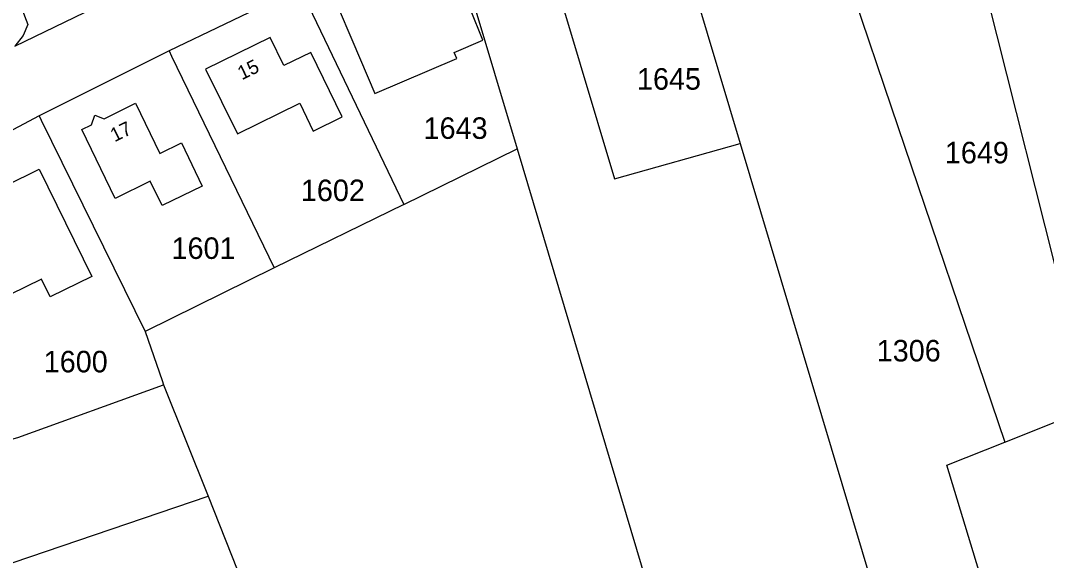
# Model space of a CAD drawing. Extents: x 191922 to 199923, y 328959 to 333350.
# Drawn here: x 192967.4 to 193096.1, y 329536.2 to 329603.9 of the extents above; entities that cross this region are included whole.
import ezdxf

# ---------------------------------------------------------------- set-up
doc = ezdxf.new("R2010")
doc.units = 0
for name, color, linetype in [('enkelbestemming', 7, 'Continuous'), ('Level 6', 7, 'Continuous'), ('maatvoering - maximum aantal wooneenheden', 7, 'Continuous'), ('recreatiewoning', 7, 'Continuous')]:
    doc.layers.add(name, color=color, linetype=linetype)

msp = doc.modelspace()

# ---------------------------------------------------------------- linework, layer by layer
at = {"layer": 'Level 6'}
for p, q in [((193082.99, 329629.29), (193098.32, 329568.46)), ((193065.51, 329625.8), (193076.6, 329593.08)), ((193047.67, 329621.9), (193057.67, 329588.48)), ((192963.05, 329617.16), (192968.26, 329603.37)), ((193022.35, 329612.28), (193029.67, 329587.79)), ((192966.66, 329600.68), (192979.21, 329606.79)), ((193002.45, 329607.98), (192986.01, 329600.07)), ((193002.82, 329607.2), (193015.44, 329580.82)), ((192968.26, 329603.37), (192967.71, 329602)), ((192967.71, 329602), (192966.66, 329600.68)), ((192986.01, 329600.07), (192969.68, 329591.93)), ((192986.01, 329600.07), (192986.32, 329599.43)), ((192986.32, 329599.43), (192999.18, 329572.85)), ((193076.6, 329593.08), (193090.88, 329551.01)), ((192969.68, 329591.93), (192951.43, 329582.29)), ((192969.68, 329591.93), (192969.95, 329591.39)), ((192969.95, 329591.39), (192982.99, 329564.89)), ((193015.44, 329580.82), (193029.67, 329587.79)), ((193029.67, 329587.79), (193064.57, 329470.98)), ((193057.67, 329588.48), (193092.65, 329471.52)), ((193015.44, 329580.82), (192999.18, 329572.85)), ((192999.18, 329572.85), (192982.99, 329564.89)), ((192982.99, 329564.89), (192985.12, 329558.71)), ((192985.12, 329558.71), (192985.32, 329558.19)), ((192985.32, 329558.19), (192990.9, 329544.23)), ((193090.88, 329551.01), (193097.46, 329553.63)), ((192928.88, 329523.13), (192990.9, 329544.23)), ((192990.9, 329544.23), (192997.21, 329528.38))]:
    msp.add_line(p, q, dxfattribs=at)
for points in [[(193033.29, 329612.83), (193041.89, 329584.03), (193057.67, 329588.48)], [(192962.47, 329550.33), (192967.01, 329551.6), (192985.32, 329558.19)], [(193105.24, 329476.82), (193083.57, 329548.1), (193090.88, 329551.01)]]:
    msp.add_lwpolyline(points, dxfattribs=at)
at = {"layer": 'recreatiewoning'}
msp.add_line((193025.39, 329601.43), (193023.83, 329605.25), dxfattribs=at)
for points in [[(193023.83, 329605.25), (193021.88, 329609.86), (193017.03, 329607.8), (193016.23, 329609.69), (193007.1, 329605.82), (193009.05, 329601.22)], [(193007.73, 329591.8), (193003.78, 329599.88), (193000.4, 329598.24), (192998.69, 329601.74), (192990.59, 329597.79), (192994.57, 329589.67), (193002.39, 329593.54), (193004.1, 329590.01), (193007.73, 329591.8)], [(193009.05, 329601.22), (193011.8, 329594.75), (193022.1, 329599.13), (193021.78, 329599.89), (193025.39, 329601.43)], [(192990.16, 329583.12), (192985.13, 329580.67), (192983.64, 329583.73), (192979.24, 329581.58), (192975.04, 329590.21), (192976.26, 329590.81), (192976.67, 329592), (192977.84, 329591.57), (192981.79, 329593.5), (192984.86, 329587.21), (192987.55, 329588.53), (192990.16, 329583.12)], [(192976.29, 329571.77), (192971.09, 329569.21), (192969.99, 329571.45), (192962.18, 329567.63), (192956.66, 329578.83), (192961.98, 329581.44), (192962.64, 329580.11), (192966.23, 329581.86), (192965.57, 329583.21), (192969.69, 329585.23), (192976.29, 329571.77)]]:
    msp.add_lwpolyline(points, dxfattribs=at)

# ---------------------------------------------------------------- texts
at = {"layer": 'enkelbestemming'}
for s, p in [('1645', (193044.71, 329595.21)), ('1643', (193017.93, 329589.04)), ('1649', (193083.34, 329585.97)), ('1602', (193002.54, 329581.23)), ('1601', (192986.31, 329573.98)), ('1306', (193074.79, 329561.12)), ('1600', (192970.27, 329559.75))]:
    msp.add_text(s, height=2.7, dxfattribs=at).set_placement(p)
at = {"layer": 'maatvoering - maximum aantal wooneenheden'}
for s, rotation, p in [('15', 26.0008, (192995.14, 329596.39)), ('17', 26.0524, (192979.16, 329588.6))]:
    msp.add_text(s, height=1.75, rotation=rotation, dxfattribs=at).set_placement(p)

doc.saveas('drawing.dxf')
